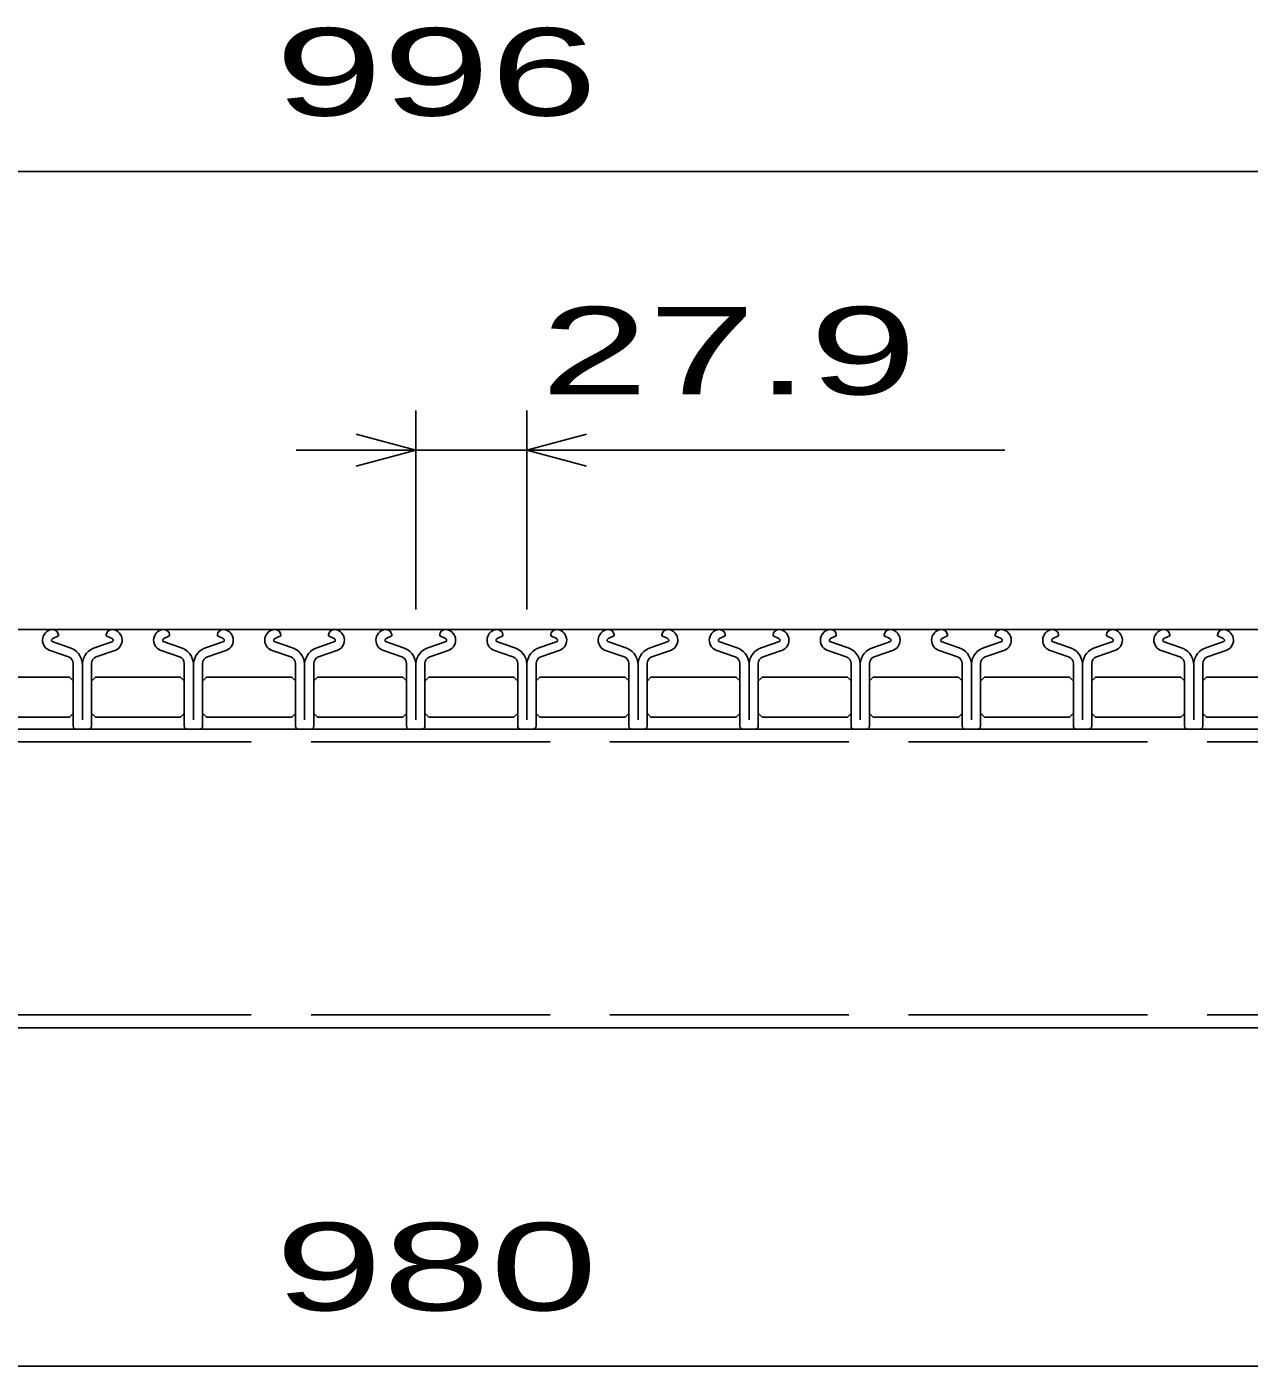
# Model space of a CAD drawing. Units: millimetres, scale not verified. Extents: x -1820 to 1736, y -1282 to 1048.
# Drawn here: x -1027.4 to -720.5, y -722 to -385.7 of the extents above; entities that cross this region are included whole.
import ezdxf
from ezdxf.enums import TextEntityAlignment as Align

# ---------------------------------------------------------------- set-up
doc = ezdxf.new("R2010")
doc.units = ezdxf.units.MM
doc.header["$LTSCALE"] = 10
doc.linetypes.add('DASHED', pattern=[7.5, 6, -1.5])
doc.layers.add('CADPAC_LAYER_0016', color=3, linetype='Continuous', lineweight=25)
doc.layers.add('CADPAC_LAYER_0022', color=2, linetype='Continuous', lineweight=25)
doc.styles.add('ベクトル', font='')
doc.styles.get('ベクトル').set_extended_font_data('ベクトル')

msp = doc.modelspace()

# ---------------------------------------------------------------- linework, layer by layer
at = {"layer": 'CADPAC_LAYER_0016'}
for p, q in [((-1414, -537), (-418, -537)), ((-1016.7, -541.53), (-1021.02, -540.01)), ((-1020.86, -539.31), (-1019.42, -538.61)), ((-1019.42, -538.61), (-1019.42, -538.38)), ((-1005.8, -540.01), (-1010.12, -541.53)), ((-1007.4, -538.38), (-1007.4, -538.61)), ((-1007.4, -538.61), (-1005.96, -539.31)), ((-988.8, -541.53), (-993.12, -540.01)), ((-992.96, -539.31), (-991.52, -538.61)), ((-991.52, -538.61), (-991.52, -538.38)), ((-977.9, -540.01), (-982.22, -541.53)), ((-979.5, -538.38), (-979.5, -538.61)), ((-979.5, -538.61), (-978.06, -539.31)), ((-960.9, -541.53), (-965.22, -540.01)), ((-965.06, -539.31), (-963.62, -538.61)), ((-963.62, -538.61), (-963.62, -538.38)), ((-950, -540.01), (-954.32, -541.53)), ((-951.6, -538.38), (-951.6, -538.61)), ((-951.6, -538.61), (-950.16, -539.31)), ((-933, -541.53), (-937.32, -540.01)), ((-937.16, -539.31), (-935.72, -538.61)), ((-935.72, -538.61), (-935.72, -538.38)), ((-922.1, -540.01), (-926.42, -541.53)), ((-923.7, -538.38), (-923.7, -538.61)), ((-923.7, -538.61), (-922.26, -539.31)), ((-905.1, -541.53), (-909.42, -540.01)), ((-909.26, -539.31), (-907.82, -538.61)), ((-907.82, -538.61), (-907.82, -538.38)), ((-894.2, -540.01), (-898.52, -541.53)), ((-895.8, -538.38), (-895.8, -538.61)), ((-895.8, -538.61), (-894.36, -539.31)), ((-877.2, -541.53), (-881.52, -540.01)), ((-881.36, -539.31), (-879.92, -538.61)), ((-879.92, -538.61), (-879.92, -538.38)), ((-866.3, -540.01), (-870.62, -541.53)), ((-867.9, -538.38), (-867.9, -538.61)), ((-867.9, -538.61), (-866.46, -539.31)), ((-849.3, -541.53), (-853.62, -540.01)), ((-853.46, -539.31), (-852.02, -538.61)), ((-852.02, -538.61), (-852.02, -538.38)), ((-838.4, -540.01), (-842.72, -541.53)), ((-840, -538.38), (-840, -538.61)), ((-840, -538.61), (-838.56, -539.31)), ((-821.4, -541.53), (-825.72, -540.01)), ((-825.56, -539.31), (-824.12, -538.61)), ((-824.12, -538.61), (-824.12, -538.38)), ((-810.5, -540.01), (-814.82, -541.53)), ((-812.1, -538.38), (-812.1, -538.61)), ((-812.1, -538.61), (-810.66, -539.31)), ((-793.5, -541.53), (-797.82, -540.01)), ((-797.66, -539.31), (-796.22, -538.61)), ((-796.22, -538.61), (-796.22, -538.38)), ((-782.6, -540.01), (-786.92, -541.53)), ((-784.2, -538.38), (-784.2, -538.61)), ((-784.2, -538.61), (-782.76, -539.31)), ((-765.6, -541.53), (-769.92, -540.01)), ((-769.76, -539.31), (-768.32, -538.61)), ((-768.32, -538.61), (-768.32, -538.38)), ((-754.7, -540.01), (-759.02, -541.53)), ((-756.3, -538.38), (-756.3, -538.61)), ((-756.3, -538.61), (-754.86, -539.31)), ((-737.7, -541.53), (-742.02, -540.01)), ((-741.86, -539.31), (-740.42, -538.61)), ((-740.42, -538.61), (-740.42, -538.38)), ((-726.8, -540.01), (-731.12, -541.53)), ((-728.4, -538.38), (-728.4, -538.61)), ((-728.4, -538.61), (-726.96, -539.31)), ((-1021.78, -542.18), (-1016.91, -543.89)), ((-1009.91, -543.89), (-1005.04, -542.18)), ((-993.88, -542.18), (-989.01, -543.89)), ((-982.01, -543.89), (-977.14, -542.18)), ((-965.98, -542.18), (-961.11, -543.89)), ((-954.11, -543.89), (-949.24, -542.18)), ((-938.08, -542.18), (-933.21, -543.89)), ((-926.21, -543.89), (-921.34, -542.18)), ((-910.18, -542.18), (-905.31, -543.89)), ((-898.31, -543.89), (-893.44, -542.18)), ((-882.28, -542.18), (-877.41, -543.89)), ((-870.41, -543.89), (-865.54, -542.18)), ((-854.38, -542.18), (-849.51, -543.89)), ((-842.51, -543.89), (-837.64, -542.18)), ((-826.48, -542.18), (-821.61, -543.89)), ((-814.61, -543.89), (-809.74, -542.18)), ((-798.58, -542.18), (-793.71, -543.89)), ((-786.71, -543.89), (-781.84, -542.18)), ((-770.68, -542.18), (-765.81, -543.89)), ((-758.81, -543.89), (-753.94, -542.18)), ((-742.78, -542.18), (-737.91, -543.89)), ((-730.91, -543.89), (-726.04, -542.18)), ((-1015.71, -545.59), (-1015.71, -561.31)), ((-1013.4, -559.71), (-1013.4, -545.64)), ((-1011.11, -561.31), (-1011.11, -545.59)), ((-987.81, -545.59), (-987.81, -561.31)), ((-985.5, -559.71), (-985.5, -545.64)), ((-983.21, -561.31), (-983.21, -545.59)), ((-959.91, -545.59), (-959.91, -561.31)), ((-957.6, -559.71), (-957.6, -545.64)), ((-955.31, -561.31), (-955.31, -545.59)), ((-932.01, -545.59), (-932.01, -561.31)), ((-929.7, -559.71), (-929.7, -545.64)), ((-927.41, -561.31), (-927.41, -545.59)), ((-904.11, -545.59), (-904.11, -561.31)), ((-901.8, -559.71), (-901.8, -545.64)), ((-899.51, -561.31), (-899.51, -545.59)), ((-876.21, -545.59), (-876.21, -561.31)), ((-873.9, -559.71), (-873.9, -545.64)), ((-871.61, -561.31), (-871.61, -545.59)), ((-848.31, -545.59), (-848.31, -561.31)), ((-846, -559.71), (-846, -545.64)), ((-843.71, -561.31), (-843.71, -545.59)), ((-820.41, -545.59), (-820.41, -561.31)), ((-818.1, -559.71), (-818.1, -545.64)), ((-815.81, -561.31), (-815.81, -545.59)), ((-792.51, -545.59), (-792.51, -561.31)), ((-790.2, -559.71), (-790.2, -545.64)), ((-787.91, -561.31), (-787.91, -545.59)), ((-764.61, -545.59), (-764.61, -561.31)), ((-762.3, -559.71), (-762.3, -545.64)), ((-760.01, -561.31), (-760.01, -545.59)), ((-736.71, -545.59), (-736.71, -561.31)), ((-734.4, -559.71), (-734.4, -545.64)), ((-732.11, -561.31), (-732.11, -545.59)), ((-1038.05, -549), (-1016.65, -549)), ((-1016.65, -549), (-1015.65, -550)), ((-1011.15, -550), (-1010.15, -549)), ((-1010.15, -549), (-988.75, -549)), ((-988.75, -549), (-987.75, -550)), ((-983.25, -550), (-982.25, -549)), ((-982.25, -549), (-960.85, -549)), ((-960.85, -549), (-959.85, -550)), ((-955.35, -550), (-954.35, -549)), ((-954.35, -549), (-932.95, -549)), ((-932.95, -549), (-931.95, -550)), ((-927.45, -550), (-926.45, -549)), ((-926.45, -549), (-905.05, -549)), ((-905.05, -549), (-904.05, -550)), ((-899.55, -550), (-898.55, -549)), ((-898.55, -549), (-877.15, -549)), ((-877.15, -549), (-876.15, -550)), ((-871.65, -550), (-870.65, -549)), ((-870.65, -549), (-849.25, -549)), ((-849.25, -549), (-848.25, -550)), ((-843.75, -550), (-842.75, -549)), ((-842.75, -549), (-821.35, -549)), ((-821.35, -549), (-820.35, -550)), ((-815.85, -550), (-814.85, -549)), ((-814.85, -549), (-793.45, -549)), ((-793.45, -549), (-792.45, -550)), ((-787.95, -550), (-786.95, -549)), ((-786.95, -549), (-765.55, -549)), ((-765.55, -549), (-764.55, -550)), ((-760.05, -550), (-759.05, -549)), ((-759.05, -549), (-737.65, -549)), ((-737.65, -549), (-736.65, -550)), ((-732.15, -550), (-731.15, -549)), ((-731.15, -549), (-709.75, -549)), ((-1015.65, -558), (-1016.65, -559)), ((-1010.15, -559), (-1011.15, -558)), ((-987.75, -558), (-988.75, -559)), ((-982.25, -559), (-983.25, -558)), ((-959.85, -558), (-960.85, -559)), ((-954.35, -559), (-955.35, -558)), ((-931.95, -558), (-932.95, -559)), ((-926.45, -559), (-927.45, -558)), ((-904.05, -558), (-905.05, -559)), ((-898.55, -559), (-899.55, -558)), ((-876.15, -558), (-877.15, -559)), ((-870.65, -559), (-871.65, -558)), ((-848.25, -558), (-849.25, -559)), ((-842.75, -559), (-843.75, -558)), ((-820.35, -558), (-821.35, -559)), ((-814.85, -559), (-815.85, -558)), ((-792.45, -558), (-793.45, -559)), ((-786.95, -559), (-787.95, -558)), ((-764.55, -558), (-765.55, -559)), ((-759.05, -559), (-760.05, -558)), ((-736.65, -558), (-737.65, -559)), ((-731.15, -559), (-732.15, -558)), ((-1016.65, -559), (-1038.05, -559)), ((-988.75, -559), (-1010.15, -559)), ((-960.85, -559), (-982.25, -559)), ((-932.95, -559), (-954.35, -559)), ((-905.05, -559), (-926.45, -559)), ((-877.15, -559), (-898.55, -559)), ((-849.25, -559), (-870.65, -559)), ((-821.35, -559), (-842.75, -559)), ((-793.45, -559), (-814.85, -559)), ((-765.55, -559), (-786.95, -559)), ((-737.65, -559), (-759.05, -559)), ((-709.75, -559), (-731.15, -559)), ((-1414, -562), (-418, -562)), ((-1406, -562), (-426, -562)), ((-1015.01, -562.01), (-1011.81, -562.01)), ((-987.11, -562.01), (-983.91, -562.01)), ((-959.21, -562.01), (-956.01, -562.01)), ((-931.31, -562.01), (-928.11, -562.01)), ((-903.41, -562.01), (-900.21, -562.01)), ((-875.51, -562.01), (-872.31, -562.01)), ((-847.61, -562.01), (-844.41, -562.01)), ((-819.71, -562.01), (-816.51, -562.01)), ((-791.81, -562.01), (-788.61, -562.01)), ((-763.91, -562.01), (-760.71, -562.01)), ((-736.01, -562.01), (-732.81, -562.01)), ((-426, -637), (-1406, -637))]:
    msp.add_line(p, q, dxfattribs=at)
at = {"layer": 'CADPAC_LAYER_0016', "linetype": 'DASHED'}
for p, q in [((-1406, -565.2), (-426, -565.2)), ((-1406, -633.8), (-426, -633.8))]:
    msp.add_line(p, q, dxfattribs=at)
at = {"layer": 'CADPAC_LAYER_0016'}
for centre, radius, start, end in [((-1020.71, -539.7), 2.7, 90.98, 246.68), ((-1020.87, -538.45), 1.45, 2.5, 85.55), ((-1005.95, -538.45), 1.45, 94.45, 177.5), ((-1006.11, -539.7), 2.7, 293.32, 89.02), ((-992.81, -539.7), 2.7, 90.98, 246.68), ((-992.97, -538.45), 1.45, 2.5, 85.55), ((-978.05, -538.45), 1.45, 94.45, 177.5), ((-978.21, -539.7), 2.7, 293.32, 89.02), ((-964.91, -539.7), 2.7, 90.98, 246.68), ((-965.07, -538.45), 1.45, 2.5, 85.55), ((-950.15, -538.45), 1.45, 94.45, 177.5), ((-950.31, -539.7), 2.7, 293.32, 89.02), ((-937.01, -539.7), 2.7, 90.98, 246.68), ((-937.17, -538.45), 1.45, 2.5, 85.55), ((-922.25, -538.45), 1.45, 94.45, 177.5), ((-922.41, -539.7), 2.7, 293.32, 89.02), ((-909.11, -539.7), 2.7, 90.98, 246.68), ((-909.27, -538.45), 1.45, 2.5, 85.55), ((-894.35, -538.45), 1.45, 94.45, 177.5), ((-894.51, -539.7), 2.7, 293.32, 89.02), ((-881.21, -539.7), 2.7, 90.98, 246.68), ((-881.37, -538.45), 1.45, 2.5, 85.55), ((-866.45, -538.45), 1.45, 94.45, 177.5), ((-866.61, -539.7), 2.7, 293.32, 89.02), ((-853.31, -539.7), 2.7, 90.98, 246.68), ((-853.47, -538.45), 1.45, 2.5, 85.55), ((-838.55, -538.45), 1.45, 94.45, 177.5), ((-838.71, -539.7), 2.7, 293.32, 89.02), ((-825.41, -539.7), 2.7, 90.98, 246.68), ((-825.57, -538.45), 1.45, 2.5, 85.55), ((-810.65, -538.45), 1.45, 94.45, 177.5), ((-810.81, -539.7), 2.7, 293.32, 89.02), ((-797.51, -539.7), 2.7, 90.98, 246.68), ((-797.67, -538.45), 1.45, 2.5, 85.55), ((-782.75, -538.45), 1.45, 94.45, 177.5), ((-782.91, -539.7), 2.7, 293.32, 89.02), ((-769.61, -539.7), 2.7, 90.98, 246.68), ((-769.77, -538.45), 1.45, 2.5, 85.55), ((-754.85, -538.45), 1.45, 94.45, 177.5), ((-755.01, -539.7), 2.7, 293.32, 89.02), ((-741.71, -539.7), 2.7, 90.98, 246.68), ((-741.87, -538.45), 1.45, 2.5, 85.55), ((-726.95, -538.45), 1.45, 94.45, 177.5), ((-727.11, -539.7), 2.7, 293.32, 89.02), ((-1020.69, -539.72), 0.44, 111.91, 222.33), ((-1006.13, -539.72), 0.44, 317.67, 68.09), ((-992.79, -539.72), 0.44, 111.91, 222.33), ((-978.23, -539.72), 0.44, 317.67, 68.09), ((-964.89, -539.72), 0.44, 111.91, 222.33), ((-950.33, -539.72), 0.44, 317.67, 68.09), ((-936.99, -539.72), 0.44, 111.91, 222.33), ((-922.43, -539.72), 0.44, 317.67, 68.09), ((-909.09, -539.72), 0.44, 111.91, 222.33), ((-894.53, -539.72), 0.44, 317.67, 68.09), ((-881.19, -539.72), 0.44, 111.91, 222.33), ((-866.63, -539.72), 0.44, 317.67, 68.09), ((-853.29, -539.72), 0.44, 111.91, 222.33), ((-838.73, -539.72), 0.44, 317.67, 68.09), ((-825.39, -539.72), 0.44, 111.91, 222.33), ((-810.83, -539.72), 0.44, 317.67, 68.09), ((-797.49, -539.72), 0.44, 111.91, 222.33), ((-782.93, -539.72), 0.44, 317.67, 68.09), ((-769.59, -539.72), 0.44, 111.91, 222.33), ((-755.03, -539.72), 0.44, 317.67, 68.09), ((-741.69, -539.72), 0.44, 111.91, 222.33), ((-727.13, -539.72), 0.44, 317.67, 68.09), ((-1017.51, -545.59), 1.8, 0, 70.58), ((-1017.99, -545.94), 4.6, 3.78, 73.7), ((-1008.83, -545.94), 4.6, 106.3, 176.22), ((-1009.31, -545.59), 1.8, 109.42, 180), ((-989.61, -545.59), 1.8, 0, 70.58), ((-990.09, -545.94), 4.6, 3.78, 73.7), ((-980.93, -545.94), 4.6, 106.3, 176.22), ((-981.41, -545.59), 1.8, 109.42, 180), ((-961.71, -545.59), 1.8, 0, 70.58), ((-962.19, -545.94), 4.6, 3.78, 73.7), ((-953.03, -545.94), 4.6, 106.3, 176.22), ((-953.51, -545.59), 1.8, 109.42, 180), ((-933.81, -545.59), 1.8, 0, 70.58), ((-934.29, -545.94), 4.6, 3.78, 73.7), ((-925.13, -545.94), 4.6, 106.3, 176.22), ((-925.61, -545.59), 1.8, 109.42, 180), ((-905.91, -545.59), 1.8, 0, 70.58), ((-906.39, -545.94), 4.6, 3.78, 73.7), ((-897.23, -545.94), 4.6, 106.3, 176.22), ((-897.71, -545.59), 1.8, 109.42, 180), ((-878.01, -545.59), 1.8, 0, 70.58), ((-878.49, -545.94), 4.6, 3.78, 73.7), ((-869.33, -545.94), 4.6, 106.3, 176.22), ((-869.81, -545.59), 1.8, 109.42, 180), ((-850.11, -545.59), 1.8, 0, 70.58), ((-850.59, -545.94), 4.6, 3.78, 73.7), ((-841.43, -545.94), 4.6, 106.3, 176.22), ((-841.91, -545.59), 1.8, 109.42, 180), ((-822.21, -545.59), 1.8, 0, 70.58), ((-822.69, -545.94), 4.6, 3.78, 73.7), ((-813.53, -545.94), 4.6, 106.3, 176.22), ((-814.01, -545.59), 1.8, 109.42, 180), ((-794.31, -545.59), 1.8, 0, 70.58), ((-794.79, -545.94), 4.6, 3.78, 73.7), ((-785.63, -545.94), 4.6, 106.3, 176.22), ((-786.11, -545.59), 1.8, 109.42, 180), ((-766.41, -545.59), 1.8, 0, 70.58), ((-766.89, -545.94), 4.6, 3.78, 73.7), ((-757.73, -545.94), 4.6, 106.3, 176.22), ((-758.21, -545.59), 1.8, 109.42, 180), ((-738.51, -545.59), 1.8, 0, 70.58), ((-738.99, -545.94), 4.6, 3.78, 73.7), ((-729.83, -545.94), 4.6, 106.3, 176.22), ((-730.31, -545.59), 1.8, 109.42, 180), ((-1015.01, -561.31), 0.7, 180, 270), ((-1011.81, -561.31), 0.7, 270, 0), ((-987.11, -561.31), 0.7, 180, 270), ((-983.91, -561.31), 0.7, 270, 0), ((-959.21, -561.31), 0.7, 180, 270), ((-956.01, -561.31), 0.7, 270, 0), ((-931.31, -561.31), 0.7, 180, 270), ((-928.11, -561.31), 0.7, 270, 0), ((-903.41, -561.31), 0.7, 180, 270), ((-900.21, -561.31), 0.7, 270, 0), ((-875.51, -561.31), 0.7, 180, 270), ((-872.31, -561.31), 0.7, 270, 0), ((-847.61, -561.31), 0.7, 180, 270), ((-844.41, -561.31), 0.7, 270, 0), ((-819.71, -561.31), 0.7, 180, 270), ((-816.51, -561.31), 0.7, 270, 0), ((-791.81, -561.31), 0.7, 180, 270), ((-788.61, -561.31), 0.7, 270, 0), ((-763.91, -561.31), 0.7, 180, 270), ((-760.71, -561.31), 0.7, 270, 0), ((-736.01, -561.31), 0.7, 180, 270), ((-732.81, -561.31), 0.7, 270, 0)]:
    msp.add_arc(centre, radius, start, end, dxfattribs=at)
at = {"layer": 'CADPAC_LAYER_0022', "color": 4}
for p, q in [((-1414, -422), (-418, -422)), ((-929.7, -532), (-929.7, -482)), ((-901.8, -482), (-901.8, -532)), ((-929.7, -492), (-944.7, -488)), ((-901.8, -492), (-886.8, -488)), ((-929.7, -492), (-959.7, -492)), ((-944.7, -496), (-929.7, -492)), ((-929.7, -492), (-901.8, -492)), ((-886.8, -496), (-901.8, -492)), ((-901.8, -492), (-781.8, -492)), ((-1406, -722), (-426, -722))]:
    msp.add_line(p, q, dxfattribs=at)

# ---------------------------------------------------------------- texts
at = {"layer": 'CADPAC_LAYER_0022', "style": 'ベクトル', "width": 1.65}
for s, p in [(' 996 ', (-978.5, -397)), (' 27.9 ', (-911.8, -467)), (' 980 ', (-978.5, -697))]:
    msp.add_text(s, height=21.99, dxfattribs=at).set_placement(p, align=Align.MIDDLE_LEFT)

doc.saveas('drawing.dxf')
